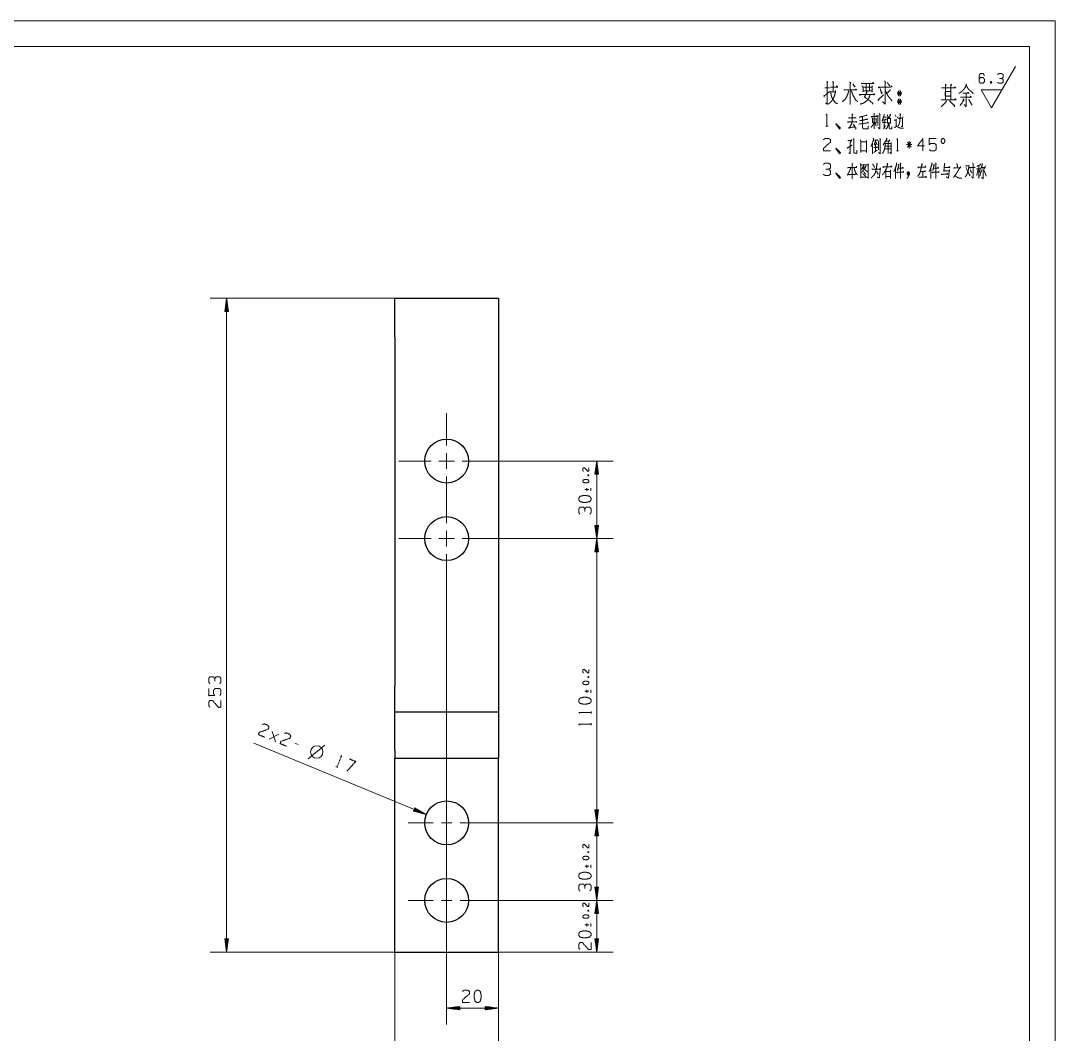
# Model space of a CAD drawing. Header units: millimetres. Extents: x 0 to 420, y 0 to 297.
# Drawn here: x 219.8 to 420, y 100.9 to 297 of the extents above; entities that cross this region are included whole.
import ezdxf

# ---------------------------------------------------------------- set-up
doc = ezdxf.new("R2010")
doc.units = ezdxf.units.MM
doc.layers.add('101', color=7, linetype='Continuous', true_color=0xffffff)

msp = doc.modelspace()

# ---------------------------------------------------------------- linework, layer by layer
at = {"layer": '101', "color": 133, "linetype": 'Continuous', "lineweight": 18}
for p, q in [((420, 297), (0, 297)), ((420, 0), (420, 297)), ((415, 292), (25, 292)), ((415, 5), (415, 292))]:
    msp.add_line(p, q, dxfattribs=at)
at = {"layer": '101', "color": 43, "linetype": 'Continuous', "lineweight": 18}
for p, q in [((407.68, 280.15), (412.29, 288.15)), ((407.5, 285.24), (407.62, 284.91)), ((407.68, 280.15), (405.66, 283.65)), ((405.66, 283.65), (409.7, 283.65))]:
    msp.add_line(p, q, dxfattribs=at)
at = {"layer": '101', "color": 72, "linetype": 'Continuous', "lineweight": 18}
for p, q in [((375.38, 284.02), (376.28, 284.02)), ((376.28, 283.23), (377.42, 283.23)), ((385.62, 278.68), (385.76, 278.53)), ((385.67, 278.58), (385.67, 276.7)), ((385.95, 279.03), (386.1, 278.88)), ((388.99, 278.8), (389.2, 278.4)), ((375.59, 276.58), (376.02, 276.58)), ((384.66, 277.98), (385.33, 278)), ((385.02, 277.35), (385.33, 276.58)), ((388.85, 277.73), (389.16, 277.73)), ((384.66, 273.42), (384.66, 271.24)), ((385.23, 273.04), (385.23, 271.77)), ((385.35, 273.47), (385.53, 272.97)), ((385.99, 274.14), (386.24, 274.07)), ((387.1, 272.74), (388.19, 272.74)), ((387.2, 273.72), (387.89, 273.72)), ((387.98, 273.92), (387.65, 273.44)), ((392.24, 273.02), (391.23, 273.02)), ((391.4, 273.49), (392.08, 272.54)), ((392.06, 273.49), (391.4, 272.54)), ((391.72, 272.29), (391.72, 273.72)), ((384.86, 271.52), (385.51, 271.94)), ((387.06, 272.19), (388.18, 272.19)), ((389.25, 271.82), (389.68, 271.82)), ((380.62, 269.4), (380.8, 269.25)), ((380.71, 269.3), (380.71, 266.43)), ((389.09, 268.45), (389.09, 266.48)), ((395.92, 268.45), (395.92, 266.48)), ((402.63, 268.9), (403.3, 268.9)), ((404.75, 268.33), (405.51, 268.33)), ((405.08, 268.28), (404.82, 267.05)), ((405.22, 269), (405.22, 266.48)), ((405.65, 268.6), (406.42, 268.6)), ((406.49, 268.9), (406.32, 268.28)), ((405.26, 268.1), (405.47, 267.63)), ((405.73, 268.05), (405.42, 266.93)), ((405.66, 268.1), (405.81, 267.88)), ((406.25, 268), (406.65, 266.9)), ((329.54, 209.01), (329.75, 209.09)), ((328.96, 206.3), (329.76, 206.3)), ((329.36, 206.58), (329.36, 206.02)), ((330.15, 206.02), (330.15, 206.58)), ((329.54, 169.97), (329.75, 170.05)), ((328.96, 167.26), (329.76, 167.26)), ((329.36, 167.55), (329.36, 166.98)), ((330.15, 166.98), (330.15, 167.55)), ((330.17, 162.95), (330.17, 163.37)), ((330.17, 160.67), (330.17, 161.1)), ((267.9, 158), (269.73, 158.95)), ((268.5, 159.46), (269.13, 157.49)), ((273.5, 156.99), (272.88, 157.25)), ((275.43, 154.21), (278.67, 156.82)), ((280.81, 152.68), (281.2, 152.52)), ((329.54, 136.1), (329.75, 136.18)), ((328.96, 133.39), (329.76, 133.39)), ((329.36, 133.67), (329.36, 133.11)), ((330.15, 133.11), (330.15, 133.67)), ((329.54, 124.76), (329.75, 124.84)), ((329.36, 122.34), (329.36, 121.77)), ((330.15, 121.77), (330.15, 122.34)), ((328.96, 122.06), (329.76, 122.06))]:
    msp.add_line(p, q, dxfattribs=at)
at = {"layer": '101', "color": 22, "linetype": 'Continuous', "lineweight": 18}
for p, q in [((292.23, 243.3), (256.48, 243.3)), ((259.65, 243.3), (259.32, 240.76)), ((259.53, 240.76), (259.53, 242.34)), ((259.58, 240.76), (259.58, 242.73)), ((259.63, 240.76), (259.63, 243.11)), ((259.99, 240.76), (259.65, 243.3)), ((259.65, 243.3), (259.65, 116.8)), ((259.68, 240.76), (259.68, 243.11)), ((259.73, 240.76), (259.73, 242.73)), ((259.78, 240.76), (259.78, 242.34)), ((259.32, 240.76), (259.32, 240.8)), ((259.32, 240.76), (259.32, 240.8)), ((259.32, 240.76), (259.99, 240.76)), ((259.37, 240.76), (259.37, 241.18)), ((259.43, 240.76), (259.43, 241.57)), ((259.48, 240.76), (259.48, 241.95)), ((259.83, 240.76), (259.83, 241.95)), ((259.88, 240.76), (259.88, 241.57)), ((259.93, 240.76), (259.93, 241.18)), ((259.98, 240.76), (259.98, 240.8)), ((259.98, 240.76), (259.98, 240.8)), ((311.48, 211.8), (334.44, 211.8)), ((331.26, 211.8), (330.93, 209.26)), ((331.08, 209.26), (331.08, 210.45)), ((331.13, 209.26), (331.13, 210.84)), ((331.18, 209.26), (331.18, 211.23)), ((331.23, 209.26), (331.23, 211.61)), ((331.26, 211.8), (331.26, 196.8)), ((331.59, 209.26), (331.26, 211.8)), ((331.29, 209.26), (331.29, 211.61)), ((331.34, 209.26), (331.34, 211.23)), ((331.39, 209.26), (331.39, 210.84)), ((331.44, 209.26), (331.44, 210.45)), ((330.93, 209.26), (330.93, 209.3)), ((330.93, 209.26), (330.93, 209.3)), ((330.93, 209.26), (331.59, 209.26)), ((330.98, 209.26), (330.98, 209.68)), ((331.03, 209.26), (331.03, 210.07)), ((331.49, 209.26), (331.49, 210.07)), ((331.54, 209.26), (331.54, 209.68)), ((331.59, 209.26), (331.59, 209.3)), ((331.59, 209.26), (331.59, 209.3)), ((331.59, 199.34), (330.93, 199.34)), ((330.93, 199.34), (331.26, 196.8)), ((330.93, 199.34), (330.93, 199.31)), ((330.93, 199.34), (330.93, 199.31)), ((330.98, 199.34), (330.98, 198.93)), ((331.03, 199.34), (331.03, 198.54)), ((331.08, 199.34), (331.08, 198.15)), ((331.13, 199.34), (331.13, 197.77)), ((331.18, 199.34), (331.18, 197.38)), ((331.23, 199.34), (331.23, 197)), ((331.26, 196.8), (331.59, 199.34)), ((331.29, 199.34), (331.29, 197)), ((331.34, 199.34), (331.34, 197.38)), ((331.39, 199.34), (331.39, 197.77)), ((331.44, 199.34), (331.44, 198.15)), ((331.49, 199.34), (331.49, 198.54)), ((331.54, 199.34), (331.54, 198.93)), ((331.59, 199.34), (331.59, 199.31)), ((331.59, 199.34), (331.59, 199.31)), ((311.48, 196.8), (334.44, 196.8)), ((311.48, 196.8), (334.44, 196.8)), ((331.26, 196.8), (330.93, 194.26)), ((331.18, 194.26), (331.18, 196.23)), ((331.23, 194.26), (331.23, 196.61)), ((331.26, 141.8), (331.26, 196.8)), ((331.59, 194.26), (331.26, 196.8)), ((331.29, 194.26), (331.29, 196.61)), ((331.34, 194.26), (331.34, 196.23)), ((330.93, 194.26), (330.93, 194.3)), ((330.93, 194.26), (330.93, 194.3)), ((330.93, 194.26), (331.59, 194.26)), ((330.98, 194.26), (330.98, 194.68)), ((331.03, 194.26), (331.03, 195.07)), ((331.08, 194.26), (331.08, 195.45)), ((331.13, 194.26), (331.13, 195.84)), ((331.39, 194.26), (331.39, 195.84)), ((331.44, 194.26), (331.44, 195.45)), ((331.49, 194.26), (331.49, 195.07)), ((331.54, 194.26), (331.54, 194.68)), ((331.59, 194.26), (331.59, 194.3)), ((331.59, 194.26), (331.59, 194.3)), ((302.23, 187.55), (302.23, 102.78)), ((298.3, 143.42), (264.92, 157.19)), ((296.08, 144.7), (295.82, 144.08)), ((295.86, 144.18), (296.61, 143.88)), ((295.88, 144.23), (296.98, 143.78)), ((295.9, 144.28), (297.36, 143.68)), ((295.92, 144.32), (297.73, 143.57)), ((295.94, 144.37), (298.11, 143.47)), ((295.96, 144.42), (298.13, 143.52)), ((295.98, 144.46), (297.79, 143.72)), ((296, 144.51), (297.45, 143.91)), ((296.02, 144.56), (297.12, 144.1)), ((296.04, 144.6), (296.78, 144.3)), ((296.06, 144.65), (296.44, 144.49)), ((298.3, 143.42), (296.08, 144.7)), ((296.08, 144.7), (296.11, 144.69)), ((296.08, 144.7), (296.11, 144.69)), ((331.59, 144.34), (330.93, 144.34)), ((330.93, 144.34), (331.26, 141.8)), ((330.93, 144.34), (330.93, 144.31)), ((330.93, 144.34), (330.93, 144.31)), ((330.98, 144.34), (330.98, 143.93)), ((331.03, 144.34), (331.03, 143.54)), ((331.08, 144.34), (331.08, 143.15)), ((331.13, 144.34), (331.13, 142.77)), ((331.18, 144.34), (331.18, 142.38)), ((331.23, 144.34), (331.23, 142)), ((331.26, 141.8), (331.59, 144.34)), ((331.29, 144.34), (331.29, 142)), ((331.34, 144.34), (331.34, 142.38)), ((331.39, 144.34), (331.39, 142.77)), ((331.44, 144.34), (331.44, 143.15)), ((331.49, 144.34), (331.49, 143.54)), ((331.54, 144.34), (331.54, 143.93)), ((331.59, 144.34), (331.59, 144.31)), ((331.59, 144.34), (331.59, 144.31)), ((295.82, 144.09), (295.85, 144.08)), ((295.82, 144.09), (295.85, 144.08)), ((295.82, 144.08), (298.3, 143.42)), ((295.84, 144.13), (296.23, 143.98)), ((309.65, 141.8), (334.44, 141.8)), ((309.65, 141.8), (334.44, 141.8)), ((331.26, 141.8), (330.93, 139.26)), ((331.08, 139.26), (331.08, 140.45)), ((331.13, 139.26), (331.13, 140.84)), ((331.18, 139.26), (331.18, 141.23)), ((331.23, 139.26), (331.23, 141.61)), ((331.26, 141.8), (331.26, 126.8)), ((331.59, 139.26), (331.26, 141.8)), ((331.29, 139.26), (331.29, 141.61)), ((331.34, 139.26), (331.34, 141.23)), ((331.39, 139.26), (331.39, 140.84)), ((331.44, 139.26), (331.44, 140.45)), ((330.93, 139.26), (330.93, 139.3)), ((330.93, 139.26), (330.93, 139.3)), ((330.93, 139.26), (331.59, 139.26)), ((330.98, 139.26), (330.98, 139.68)), ((331.03, 139.26), (331.03, 140.07)), ((331.49, 139.26), (331.49, 140.07)), ((331.54, 139.26), (331.54, 139.68)), ((331.59, 139.26), (331.59, 139.3)), ((331.59, 139.26), (331.59, 139.3)), ((331.59, 129.34), (330.93, 129.34)), ((330.93, 129.34), (331.26, 126.8)), ((330.93, 129.34), (330.93, 129.31)), ((330.93, 129.34), (330.93, 129.31)), ((330.98, 129.34), (330.98, 128.93)), ((331.03, 129.34), (331.03, 128.54)), ((331.08, 129.34), (331.08, 128.15)), ((331.13, 129.34), (331.13, 127.77)), ((331.18, 129.34), (331.18, 127.38)), ((331.23, 129.34), (331.23, 127)), ((331.26, 126.8), (331.59, 129.34)), ((331.29, 129.34), (331.29, 127)), ((331.34, 129.34), (331.34, 127.38)), ((331.39, 129.34), (331.39, 127.77)), ((331.44, 129.34), (331.44, 128.15)), ((331.49, 129.34), (331.49, 128.54)), ((331.54, 129.34), (331.54, 128.93)), ((331.59, 129.34), (331.59, 129.31)), ((331.59, 129.34), (331.59, 129.31)), ((309.65, 126.8), (334.44, 126.8)), ((309.65, 126.8), (334.44, 126.8)), ((331.26, 126.8), (330.93, 124.26)), ((331.18, 124.26), (331.18, 126.23)), ((331.23, 124.26), (331.23, 126.61)), ((331.26, 126.8), (331.26, 116.8)), ((331.59, 124.26), (331.26, 126.8)), ((331.29, 124.26), (331.29, 126.61)), ((331.34, 124.26), (331.34, 126.23)), ((330.93, 124.26), (330.93, 124.3)), ((330.93, 124.26), (330.93, 124.3)), ((330.93, 124.26), (331.59, 124.26)), ((330.98, 124.26), (330.98, 124.68)), ((331.03, 124.26), (331.03, 125.07)), ((331.08, 124.26), (331.08, 125.45)), ((331.13, 124.26), (331.13, 125.84)), ((331.39, 124.26), (331.39, 125.84)), ((331.44, 124.26), (331.44, 125.45)), ((331.49, 124.26), (331.49, 125.07)), ((331.54, 124.26), (331.54, 124.68)), ((331.59, 124.26), (331.59, 124.3)), ((331.59, 124.26), (331.59, 124.3)), ((259.32, 119.34), (259.32, 119.31)), ((259.99, 119.34), (259.32, 119.34)), ((259.32, 119.34), (259.32, 119.31)), ((259.32, 119.34), (259.65, 116.8)), ((259.37, 119.34), (259.37, 118.93)), ((259.43, 119.34), (259.43, 118.54)), ((259.48, 119.34), (259.48, 118.15)), ((259.53, 119.34), (259.53, 117.77)), ((259.58, 119.34), (259.58, 117.38)), ((259.63, 119.34), (259.63, 117)), ((259.65, 116.8), (259.99, 119.34)), ((259.68, 119.34), (259.68, 117)), ((259.73, 119.34), (259.73, 117.38)), ((259.78, 119.34), (259.78, 117.77)), ((259.83, 119.34), (259.83, 118.15)), ((259.88, 119.34), (259.88, 118.54)), ((259.93, 119.34), (259.93, 118.93)), ((259.98, 119.34), (259.98, 119.31)), ((259.98, 119.34), (259.98, 119.31)), ((331.59, 119.34), (330.93, 119.34)), ((330.93, 119.34), (331.26, 116.8)), ((330.93, 119.34), (330.93, 119.31)), ((330.93, 119.34), (330.93, 119.31)), ((330.98, 119.34), (330.98, 118.93)), ((331.03, 119.34), (331.03, 118.54)), ((331.08, 119.34), (331.08, 118.15)), ((331.13, 119.34), (331.13, 117.77)), ((331.18, 119.34), (331.18, 117.38)), ((331.23, 119.34), (331.23, 117)), ((331.26, 116.8), (331.59, 119.34)), ((331.29, 119.34), (331.29, 117)), ((331.34, 119.34), (331.34, 117.38)), ((331.39, 119.34), (331.39, 117.77)), ((331.44, 119.34), (331.44, 118.15)), ((331.49, 119.34), (331.49, 118.54)), ((331.54, 119.34), (331.54, 118.93)), ((331.59, 119.34), (331.59, 119.31)), ((331.59, 119.34), (331.59, 119.31)), ((292.23, 116.8), (256.48, 116.8)), ((292.23, 116.8), (292.23, 87.86)), ((312.23, 116.8), (334.44, 116.8)), ((312.23, 116.8), (312.23, 87.86)), ((312.23, 116.8), (312.23, 102.78)), ((304.77, 106.29), (302.23, 105.95)), ((304.77, 106.13), (303.58, 106.13)), ((304.77, 106.18), (303.96, 106.18)), ((304.77, 106.23), (304.35, 106.23)), ((304.77, 106.28), (304.74, 106.28)), ((304.77, 106.28), (304.74, 106.28)), ((304.77, 105.62), (304.77, 106.29)), ((312.23, 105.95), (309.69, 106.29)), ((309.69, 106.29), (309.69, 105.62)), ((309.69, 106.28), (309.72, 106.28)), ((309.69, 106.28), (309.72, 106.28)), ((309.69, 106.23), (310.1, 106.23)), ((309.69, 106.18), (310.49, 106.18)), ((309.69, 106.13), (310.88, 106.13)), ((302.23, 105.95), (304.77, 105.62)), ((302.23, 105.95), (312.23, 105.95)), ((304.77, 105.98), (302.42, 105.98)), ((304.77, 105.93), (302.42, 105.93)), ((304.77, 106.03), (302.81, 106.03)), ((304.77, 105.88), (302.81, 105.88)), ((304.77, 106.08), (303.19, 106.08)), ((304.77, 105.83), (303.19, 105.83)), ((304.77, 105.78), (303.58, 105.78)), ((304.77, 105.73), (303.96, 105.73)), ((304.77, 105.68), (304.35, 105.68)), ((304.77, 105.62), (304.74, 105.62)), ((304.77, 105.62), (304.74, 105.62)), ((309.69, 106.08), (311.26, 106.08)), ((309.69, 106.03), (311.65, 106.03)), ((309.69, 105.98), (312.03, 105.98)), ((309.69, 105.62), (312.23, 105.95)), ((309.69, 105.93), (312.03, 105.93)), ((309.69, 105.88), (311.65, 105.88)), ((309.69, 105.83), (311.26, 105.83)), ((309.69, 105.78), (310.88, 105.78)), ((309.69, 105.73), (310.49, 105.73)), ((309.69, 105.68), (310.1, 105.68)), ((309.69, 105.62), (309.72, 105.62)), ((309.69, 105.62), (309.72, 105.62))]:
    msp.add_line(p, q, dxfattribs=at)
at = {"layer": '101', "color": 30, "linetype": 'Continuous', "lineweight": 25}
for p, q in [((292.23, 243.3), (312.23, 243.3)), ((292.23, 235.8), (292.23, 168.3)), ((312.23, 235.8), (312.23, 168.3)), ((292.23, 163.3), (312.23, 163.3)), ((292.23, 155.8), (292.23, 154.3)), ((292.23, 154.3), (312.23, 154.3)), ((292.23, 116.8), (292.23, 154.3)), ((312.23, 155.8), (312.23, 154.3)), ((312.23, 116.8), (312.23, 154.3)), ((292.23, 116.8), (312.23, 116.8))]:
    msp.add_line(p, q, dxfattribs=at)
at = {"layer": '101', "color": 151, "linetype": 'Continuous', "lineweight": 18}
for p, q in [((302.23, 214.8), (302.23, 221.05)), ((302.23, 210.3), (302.23, 213.3)), ((299.23, 211.8), (292.98, 211.8)), ((300.73, 211.8), (303.73, 211.8)), ((305.23, 211.8), (311.48, 211.8)), ((302.23, 208.8), (302.23, 202.55)), ((302.23, 199.8), (302.23, 206.05)), ((302.23, 195.3), (302.23, 198.3)), ((299.23, 196.8), (292.98, 196.8)), ((300.73, 196.8), (303.73, 196.8)), ((305.23, 196.8), (311.48, 196.8)), ((302.23, 193.8), (302.23, 187.55)), ((302.23, 144.4), (302.23, 149.23)), ((302.23, 140.8), (302.23, 142.81)), ((299.64, 141.8), (294.8, 141.8)), ((301.22, 141.8), (303.23, 141.8)), ((304.82, 141.8), (309.65, 141.8)), ((302.23, 139.21), (302.23, 134.38)), ((302.23, 129.4), (302.23, 134.23)), ((299.64, 126.8), (294.8, 126.8)), ((301.22, 126.8), (303.23, 126.8)), ((302.23, 125.8), (302.23, 127.81)), ((304.82, 126.8), (309.65, 126.8)), ((302.23, 124.21), (302.23, 119.38))]:
    msp.add_line(p, q, dxfattribs=at)
at = {"layer": '101', "color": 30, "linetype": 'Continuous', "lineweight": 25}
for centre in [(302.23, 211.8), (302.23, 196.8), (302.23, 141.8), (302.23, 126.8)]:
    msp.add_circle(centre, 4.25, dxfattribs=at)
at = {"layer": '101', "color": 72, "linetype": 'Continuous', "lineweight": 18}
msp.add_circle((277.09, 155.51), 1.2, dxfattribs=at)
at = {"layer": '101', "color": 43, "linetype": 'Continuous', "lineweight": 18}
for points, knots in [([(405.24, 285.64), (405.5, 286.01), (406.04, 286.01), (406.3, 285.64), (406.3, 285.26), (406.04, 284.89), (405.5, 284.89), (405.24, 285.26), (405.24, 286.38), (405.5, 286.76), (406.04, 286.76), (406.3, 286.38)], [0, 0, 0.076967, 0.169763, 0.248077, 0.312021, 0.390332, 0.483128, 0.560092, 0.751929, 0.828893, 0.921689, 1, 1]), ([(409.62, 285.83), (409.89, 286.01), (409.89, 286.58), (409.62, 286.76), (409.08, 286.76), (408.82, 286.58)], [0, 0, 0.153885, 0.429856, 0.583741, 0.846131, 1, 1]), ([(407.5, 284.91), (407.62, 284.91), (407.69, 285.08), (407.62, 285.24), (407.5, 285.24), (407.43, 285.08), (407.5, 284.91), (407.62, 285.24)], [0, 0, 0.093983, 0.236778, 0.365957, 0.45994, 0.58912, 0.731914, 1, 1]), ([(408.83, 285.06), (409.08, 284.89), (409.62, 284.89), (409.89, 285.06), (409.89, 285.64), (409.62, 285.83), (409.22, 285.83)], [0, 0, 0.124113, 0.343678, 0.472447, 0.703375, 0.836744, 1, 1])]:
    msp.add_open_spline(points, degree=1, knots=knots, dxfattribs=at)
at = {"layer": '101', "color": 72, "linetype": 'Continuous', "lineweight": 18}
for points, knots in [([(375.78, 285.25), (375.99, 285.03), (375.88, 285.18), (375.88, 280.83), (375.51, 281.13)], [0, 0, 0.058123, 0.092652, 0.910291, 1, 1]), ([(376.49, 284.13), (377.9, 284.13), (377.77, 284.39), (377.63, 284.17)], [0, 0, 0.716779, 0.866782, 1, 1]), ([(376.89, 285.25), (377.13, 285.03), (377, 285.1), (377, 283.27)], [0, 0, 0.141504, 0.207208, 1, 1]), ([(380.2, 285.1), (380.44, 284.99), (380.33, 285.03), (380.33, 280.79), (380.33, 283.6), (379.06, 283.6), (381.55, 283.6), (381.42, 283.79), (381.37, 283.6)], [0, 0, 0.022708, 0.032391, 0.397206, 0.63934, 0.748901, 0.963456, 0.983224, 1, 1]), ([(380.81, 284.8), (381.18, 284.17), (381.26, 284.32), (381.08, 284.39)], [0, 0, 0.665998, 0.819289, 1, 1]), ([(382.45, 284.88), (384.86, 284.88), (384.73, 285.07), (384.57, 284.88)], [0, 0, 0.835353, 0.914863, 1, 1]), ([(382.58, 284.39), (382.79, 284.2), (382.79, 283.23), (382.79, 283.42), (384.57, 283.42), (384.57, 283.15), (384.57, 284.47), (384.57, 284.17), (382.71, 284.17), (383.38, 284.17), (383.38, 284.84), (383.38, 283.42), (384.04, 283.42), (384.04, 284.8)], [0, 0, 0.024059, 0.106925, 0.122859, 0.273833, 0.296143, 0.407693, 0.43319, 0.590924, 0.647258, 0.704627, 0.82574, 0.882074, 1, 1]), ([(385.97, 284.13), (385.84, 283.98), (385.76, 284.17), (388.41, 284.17), (388.33, 284.35), (388.22, 284.17)], [0, 0, 0.057624, 0.116245, 0.879366, 0.937991, 1, 1]), ([(386.95, 285.33), (387.16, 285.07), (387.08, 285.22), (387.08, 280.87), (386.58, 281.32)], [0, 0, 0.060994, 0.091683, 0.877914, 1, 1]), ([(387.48, 285.03), (387.96, 284.39), (387.98, 284.5), (387.77, 284.54)], [0, 0, 0.706379, 0.80892, 1, 1]), ([(398.72, 284.71), (398.9, 284.56), (398.74, 284.41), (398.74, 284.71), (398.74, 281.71), (398.74, 284), (397.97, 284), (400.71, 284), (399.78, 284), (399.78, 284.68), (399.78, 281.71), (399.78, 283.29), (398.72, 283.29), (398.72, 282.43), (399.78, 282.43), (399.78, 281.71), (397.92, 281.71), (400.78, 281.71), (400.65, 281.9), (400.52, 281.71)], [0, 0, 0.009717, 0.01862, 0.030835, 0.152987, 0.246129, 0.277435, 0.388626, 0.426409, 0.453893, 0.574519, 0.63865, 0.681832, 0.71695, 0.760132, 0.789144, 0.864711, 0.9813, 0.990651, 1, 1]), ([(399.8, 284.49), (399.94, 284.6), (399.78, 284.71)], [0, 0, 0.471592, 1, 1]), ([(402.69, 284.71), (402.85, 284.56), (402.77, 284.6), (402.61, 284.15), (402.34, 283.78), (402.03, 283.44), (401.73, 283.18), (401.36, 282.95)], [0, 0, 0.086304, 0.121015, 0.309418, 0.490703, 0.673782, 0.828672, 1, 1]), ([(402.74, 284.49), (402.95, 284.19), (403.14, 283.81), (403.51, 283.48), (403.96, 283.1), (404.09, 282.99), (404.12, 282.99), (404.01, 282.84)], [0, 0, 0.162715, 0.348037, 0.57022, 0.829896, 0.90691, 0.918646, 1, 1]), ([(375.22, 282.55), (375.3, 282.22), (375.25, 282.4), (376.28, 283.3)], [0, 0, 0.181308, 0.283201, 1, 1]), ([(377.5, 283.49), (377.4, 282.97), (377.29, 282.55), (377.16, 282.22), (377, 281.84), (376.73, 281.47), (376.47, 281.17), (376.04, 280.87)], [0, 0, 0.17219, 0.309112, 0.425673, 0.556628, 0.704269, 0.832974, 1, 1]), ([(376.55, 283.08), (376.6, 282.82), (376.65, 282.52), (376.76, 282.18), (376.92, 281.84), (377.42, 281.13), (377.85, 280.94)], [0, 0, 0.101604, 0.217195, 0.351411, 0.492974, 0.824035, 1, 1]), ([(380.01, 283.42), (379.88, 282.89), (379.64, 282.29), (379.38, 281.84), (378.8, 281.28)], [0, 0, 0.214885, 0.471143, 0.678419, 1, 1]), ([(380.57, 283.45), (380.68, 283.04), (380.89, 282.52), (381.16, 282.03), (381.45, 281.58), (381.76, 281.35)], [0, 0, 0.172226, 0.401198, 0.625591, 0.842425, 1, 1]), ([(382.37, 282.7), (382.24, 282.55), (382.1, 282.7), (385.07, 282.7), (384.91, 282.89), (384.78, 282.63)], [0, 0, 0.051198, 0.102404, 0.861895, 0.924788, 1, 1]), ([(384.12, 282.59), (384.04, 282.29), (383.8, 281.8), (383.3, 281.32), (382.82, 281.02), (382.24, 280.87)], [0, 0, 0.114106, 0.313646, 0.571361, 0.778588, 1, 1]), ([(383.43, 283.3), (383.62, 283.15), (383.54, 283.23), (383.09, 282.25), (384.68, 281.02), (384.73, 281.13), (384.62, 280.83)], [0, 0, 0.0615, 0.089678, 0.366514, 0.885938, 0.917996, 1, 1]), ([(385.92, 281.88), (385.78, 281.54), (385.65, 281.65), (386.79, 282.63)], [0, 0, 0.178034, 0.263408, 1, 1]), ([(386.13, 283.79), (386.39, 282.93), (386.53, 283.04), (386.34, 283.23)], [0, 0, 0.673351, 0.803111, 1, 1]), ([(388.12, 283.64), (387.4, 282.89), (387.14, 283.45), (387.4, 282.82), (387.64, 282.44), (387.9, 282.1), (388.36, 281.58), (388.41, 281.58), (388.22, 281.5)], [0, 0, 0.248754, 0.397955, 0.56361, 0.670256, 0.77323, 0.939241, 0.951967, 1, 1]), ([(389.97, 283.42), (389.73, 283.42), (389.52, 283.12), (389.52, 282.78), (389.73, 282.48), (389.97, 282.48), (390.18, 282.78), (390.18, 283.12), (389.97, 283.42)], [0, 0, 0.091013, 0.231138, 0.359859, 0.499991, 0.591003, 0.731144, 0.859866, 1, 1]), ([(389.73, 282.78), (389.97, 282.78), (389.73, 283.12), (389.73, 282.78)], [0, 0, 0.241169, 0.658908, 1, 1]), ([(389.97, 282.78), (389.97, 283.12), (389.73, 283.12)], [0, 0, 0.585806, 1, 1]), ([(400.47, 284), (400.6, 284.19), (400.68, 284)], [0, 0, 0.529935, 1, 1]), ([(401.65, 282.2), (403.75, 282.2), (403.62, 282.43), (403.48, 282.13)], [0, 0, 0.78047, 0.877784, 1, 1]), ([(402.13, 282.95), (403.32, 282.95), (403.14, 283.14), (403.01, 282.95)], [0, 0, 0.707412, 0.863837, 1, 1]), ([(402.74, 282.95), (402.74, 280.36), (402.37, 280.78)], [0, 0, 0.823414, 1, 1]), ([(390.18, 281.5), (389.97, 281.84), (389.73, 281.84), (389.52, 281.5), (389.52, 281.2), (389.73, 280.87), (389.97, 280.87), (390.18, 281.2), (390.18, 281.5)], [0, 0, 0.1492, 0.238515, 0.387707, 0.5, 0.649192, 0.738507, 0.887707, 1, 1]), ([(389.73, 281.5), (389.73, 281.2), (389.97, 281.2)], [0, 0, 0.556988, 1, 1]), ([(389.97, 281.5), (389.73, 281.5), (389.97, 281.2), (389.97, 281.5)], [0, 0, 0.258816, 0.674596, 1, 1]), ([(398.85, 281.49), (398.96, 281.3), (398.93, 281.38), (397.92, 280.36)], [0, 0, 0.124997, 0.171162, 1, 1]), ([(399.54, 281.49), (400.52, 280.51), (400.52, 280.7), (400.47, 280.36)], [0, 0, 0.723281, 0.821335, 1, 1]), ([(402.13, 281.86), (402.37, 281.6), (402.32, 281.71), (401.57, 280.55)], [0, 0, 0.190885, 0.257806, 1, 1]), ([(403.25, 281.79), (403.85, 280.7), (403.88, 280.85), (403.83, 280.63)], [0, 0, 0.764782, 0.858208, 1, 1]), ([(375.66, 278.75), (375.8, 278.95), (375.8, 276.58)], [0, 0, 0.093497, 1, 1]), ([(380.68, 278.98), (380.8, 278.8), (380.71, 278.88), (380.71, 277.4), (379.85, 277.4), (381.6, 277.4), (381.51, 277.5), (381.4, 277.38)], [0, 0, 0.045416, 0.069978, 0.382578, 0.56613, 0.936976, 0.965261, 1, 1]), ([(380.2, 278.18), (380.11, 278.08), (380.06, 278.18), (381.44, 278.18), (381.35, 278.3), (381.28, 278.18)], [0, 0, 0.069442, 0.128329, 0.845633, 0.925285, 1, 1]), ([(383.47, 278.8), (383.55, 278.63), (383.5, 278.68), (382.07, 278.33), (382.72, 278.48), (382.72, 276.28), (382.76, 276.13), (382.85, 276.1), (383.8, 276.1), (383.8, 276.68)], [0, 0, 0.030685, 0.042094, 0.272774, 0.377789, 0.722122, 0.746243, 0.760619, 0.910005, 1, 1]), ([(384.54, 278.45), (384.49, 278.33), (384.4, 278.48), (385.48, 278.48), (385.41, 278.63), (385.35, 278.48)], [0, 0, 0.079267, 0.180899, 0.810316, 0.907124, 1, 1]), ([(384.91, 279.05), (384.98, 278.93), (384.98, 276.08)], [0, 0, 0.047975, 1, 1]), ([(386.02, 278.93), (386.02, 276.08), (385.71, 276.33)], [0, 0, 0.875673, 1, 1]), ([(386.82, 278.88), (386.96, 278.7), (386.89, 278.78), (386.52, 277.58), (386.76, 278.33), (387.29, 278.33)], [0, 0, 0.077479, 0.112971, 0.545482, 0.817424, 1, 1]), ([(387.47, 278.8), (387.7, 278.23), (387.75, 278.3), (387.61, 278.48)], [0, 0, 0.661518, 0.75965, 1, 1]), ([(388.05, 278.9), (388.14, 278.75), (388.11, 278.83), (387.89, 278.3)], [0, 0, 0.211483, 0.312208, 1, 1]), ([(389.43, 278.3), (389.53, 278.13), (390.45, 278.13)], [0, 0, 0.182106, 1, 1]), ([(389.89, 279.05), (390.03, 278.9), (389.99, 278.55), (389.96, 278.08), (389.89, 277.4), (389.75, 276.9), (389.59, 276.63)], [0, 0, 0.080841, 0.218777, 0.405553, 0.671679, 0.875425, 1, 1]), ([(390.47, 278.4), (390.42, 276.53), (390.15, 276.58)], [0, 0, 0.874237, 1, 1]), ([(377.67, 276.85), (378.28, 276.23), (378.13, 276.23), (377.53, 277.08), (378.28, 276), (378.43, 276.23), (377.53, 277.08)], [0, 0, 0.178024, 0.207055, 0.420793, 0.68903, 0.745609, 1, 1]), ([(379.97, 277.38), (379.9, 277.3), (379.85, 277.4)], [0, 0, 0.476595, 1, 1]), ([(380.68, 277.25), (380.13, 276.23), (379.97, 276.23), (381.22, 276.48), (380.94, 277), (381.38, 276.18), (381.4, 276.33), (381.37, 276)], [0, 0, 0.252058, 0.286558, 0.564057, 0.693381, 0.896344, 0.929101, 1, 1]), ([(381.98, 277), (383.82, 277.25), (383.75, 277.38), (383.64, 277.25)], [0, 0, 0.85778, 0.924188, 1, 1]), ([(382.09, 277.63), (383.66, 277.93), (383.55, 278), (383.43, 277.88)], [0, 0, 0.839675, 0.907781, 1, 1]), ([(384.95, 277.75), (384.88, 277.38), (384.84, 277.15), (384.77, 276.95), (384.59, 276.65), (384.5, 276.53), (384.36, 276.35)], [0, 0, 0.246542, 0.393695, 0.530753, 0.755724, 0.854628, 1, 1]), ([(384.54, 278.2), (384.65, 278.05), (384.65, 277.23)], [0, 0, 0.182103, 1, 1]), ([(385.33, 278.13), (385.33, 277.15), (385.18, 277.3)], [0, 0, 0.816829, 1, 1]), ([(386.55, 277.3), (387.29, 277.3), (387.19, 277.4), (387.1, 277.28)], [0, 0, 0.712982, 0.852971, 1, 1]), ([(386.64, 277.83), (387.28, 277.83), (387.19, 277.95), (387.12, 277.83)], [0, 0, 0.682012, 0.846078, 1, 1]), ([(386.87, 277.8), (386.87, 276.28), (386.78, 276.05), (387.13, 276.68)], [0, 0, 0.613735, 0.711022, 1, 1]), ([(387.68, 277.18), (387.68, 276.9), (387.61, 276.63), (387.51, 276.35), (387.38, 276.18), (387.15, 276.05)], [0, 0, 0.206835, 0.420395, 0.642086, 0.803265, 1, 1]), ([(387.43, 278.23), (387.52, 278.08), (387.52, 277.13), (387.52, 277.25), (388.11, 277.25), (388.11, 277.13), (388.11, 278.18), (388.11, 278.05), (387.51, 278.05)], [0, 0, 0.046636, 0.301099, 0.334579, 0.490815, 0.524295, 0.805545, 0.839025, 1, 1]), ([(387.88, 277.18), (387.88, 276.23), (387.95, 276.13), (388.09, 276.08), (388.35, 276.08), (388.35, 276.55)], [0, 0, 0.48406, 0.546462, 0.622876, 0.757965, 1, 1]), ([(389.23, 277.95), (389.23, 276.7), (389.22, 276.55), (389.07, 276.43), (388.88, 276.28)], [0, 0, 0.681088, 0.763374, 0.866216, 1, 1]), ([(389.29, 276.68), (389.41, 276.48), (389.59, 276.4), (389.78, 276.3), (389.96, 276.23), (390.15, 276.2), (390.4, 276.18), (390.65, 276.18)], [0, 0, 0.153715, 0.279195, 0.422093, 0.547573, 0.675695, 0.838259, 1, 1]), ([(387.35, 274.27), (387.4, 274.07), (386.69, 272.94)], [0, 0, 0.13473, 1, 1]), ([(375.13, 273.97), (375.45, 274.19), (376.14, 274.19), (376.48, 273.97), (376.48, 273.49), (375.12, 272.29), (375.13, 271.82), (376.48, 271.82)], [0, 0, 0.069694, 0.192979, 0.265274, 0.350229, 0.674738, 0.759752, 1, 1]), ([(377.67, 272.09), (378.28, 271.47), (378.13, 271.47), (377.53, 272.32), (378.28, 271.24), (378.43, 271.47), (377.53, 272.32)], [0, 0, 0.178024, 0.207055, 0.420793, 0.68903, 0.745609, 1, 1]), ([(379.74, 272.47), (379.88, 272.27), (379.81, 272.37), (380.68, 272.94)], [0, 0, 0.174085, 0.261127, 1, 1]), ([(379.99, 273.87), (379.95, 273.77), (379.86, 273.82), (380.61, 273.82)], [0, 0, 0.111652, 0.218549, 1, 1]), ([(380.64, 274.04), (380.3, 273.34), (380.3, 271.29), (380.06, 271.42)], [0, 0, 0.250158, 0.910682, 1, 1]), ([(380.92, 274.22), (381.1, 274.02), (381.01, 274.07), (381.01, 271.54), (381.03, 271.42), (381.19, 271.34), (381.6, 271.34), (381.6, 271.92)], [0, 0, 0.0639, 0.088211, 0.692696, 0.722917, 0.76502, 0.862347, 1, 1]), ([(382.32, 273.92), (382.39, 273.59), (382.39, 271.47), (382.39, 271.79), (383.48, 271.79), (383.48, 271.47), (383.48, 273.82), (383.48, 273.57), (382.4, 273.57)], [0, 0, 0.0422, 0.311817, 0.353052, 0.49209, 0.533326, 0.831489, 0.863208, 1, 1]), ([(384.33, 272.64), (384.88, 274.07), (384.79, 274.22), (384.77, 274.24)], [0, 0, 0.881771, 0.982319, 1, 1]), ([(384.91, 272.47), (385.58, 272.47), (385.48, 272.62), (385.41, 272.47)], [0, 0, 0.65771, 0.837617, 1, 1]), ([(385.25, 273.82), (384.98, 272.99), (385.44, 273.19)], [0, 0, 0.633567, 1, 1]), ([(385, 273.87), (385.6, 273.87), (385.53, 273.99), (385.44, 273.87)], [0, 0, 0.669472, 0.829452, 1, 1]), ([(385.67, 273.77), (385.78, 273.67), (385.78, 271.99)], [0, 0, 0.080069, 1, 1]), ([(386.11, 274.07), (386.11, 271.22), (385.78, 271.52)], [0, 0, 0.863556, 1, 1]), ([(386.92, 273.42), (387.05, 273.24), (387.05, 272.74), (387.03, 272.52), (387.01, 272.37), (386.96, 272.14), (386.89, 271.92), (386.8, 271.69), (386.71, 271.54), (386.57, 271.32)], [0, 0, 0.095685, 0.318938, 0.41971, 0.487153, 0.590365, 0.695671, 0.803607, 0.881348, 1, 1]), ([(387.06, 273.24), (388.23, 273.24), (388.23, 273.44), (388.23, 271.24), (387.95, 271.52)], [0, 0, 0.294511, 0.345, 0.900411, 1, 1]), ([(387.59, 273.22), (387.68, 273.24), (387.68, 271.32)], [0, 0, 0.045545, 1, 1]), ([(389.32, 273.99), (389.46, 274.19), (389.46, 271.82)], [0, 0, 0.093489, 1, 1]), ([(394.69, 272.77), (393.35, 272.77), (394.35, 274.19), (394.35, 271.82)], [0, 0, 0.245868, 0.565295, 1, 1]), ([(395.6, 272.04), (395.94, 271.82), (396.63, 271.82), (396.96, 272.04), (396.96, 272.99), (396.63, 273.24), (395.94, 273.24), (395.6, 273.02), (395.6, 274.19), (396.96, 274.19)], [0, 0, 0.062226, 0.168341, 0.230572, 0.376815, 0.441269, 0.547383, 0.609609, 0.790489, 1, 1]), ([(398.16, 273.24), (398.39, 273.24), (398.61, 273.57), (398.61, 273.89), (398.39, 274.22), (398.16, 274.22), (397.93, 273.89), (397.93, 273.57), (398.16, 273.24)], [0, 0, 0.08568, 0.230399, 0.351581, 0.4963, 0.58198, 0.730399, 0.851581, 1, 1]), ([(376.14, 268.25), (376.48, 268.48), (376.48, 269.2), (376.14, 269.43), (375.45, 269.43), (375.12, 269.2)], [0, 0, 0.153873, 0.429854, 0.583727, 0.846127, 1, 1]), ([(375.13, 267.28), (375.45, 267.05), (376.14, 267.05), (376.48, 267.28), (376.48, 268), (376.14, 268.25), (375.63, 268.25)], [0, 0, 0.124123, 0.343689, 0.472444, 0.703374, 0.836728, 1, 1]), ([(380.46, 268.58), (380.36, 268.35), (380.27, 268.13), (380.18, 267.93), (380.06, 267.65), (379.95, 267.48), (379.86, 267.25), (379.72, 267.1)], [0, 0, 0.149555, 0.294902, 0.426369, 0.607682, 0.730711, 0.876058, 1, 1]), ([(379.88, 268.48), (379.85, 268.6), (381.56, 268.6), (381.51, 268.78), (381.4, 268.6)], [0, 0, 0.058201, 0.82639, 0.90832, 1, 1]), ([(381.01, 268.6), (381.1, 268.4), (381.15, 268.13), (381.26, 267.88), (381.37, 267.6), (381.52, 267.38), (381.7, 267.15)], [0, 0, 0.134424, 0.306578, 0.473532, 0.65472, 0.824116, 1, 1]), ([(382.23, 269.35), (382.37, 269.23), (382.37, 266.53), (382.37, 266.7), (383.82, 266.7), (383.82, 266.45), (383.82, 269.3), (383.82, 269.13), (382.37, 269.13)], [0, 0, 0.020431, 0.312716, 0.33166, 0.488561, 0.515626, 0.824152, 0.843099, 1, 1]), ([(382.83, 268.68), (383.29, 268.68), (383.41, 268.9), (383.22, 268.53), (382.97, 268.2), (382.76, 267.93), (382.48, 267.65)], [0, 0, 0.200771, 0.312945, 0.497483, 0.675939, 0.827672, 1, 1]), ([(382.83, 269), (382.95, 268.88), (382.9, 268.93), (382.56, 268.23)], [0, 0, 0.171541, 0.242619, 1, 1]), ([(382.79, 268.55), (383.01, 268.28), (383.31, 268.05), (383.55, 267.85), (383.78, 267.75)], [0, 0, 0.268927, 0.559588, 0.805959, 1, 1]), ([(385.42, 269.35), (385.62, 269.28), (385.51, 269.3), (385.35, 268.33), (385.25, 267.85), (385.16, 267.53), (384.93, 267.13), (384.61, 266.83), (384.36, 266.55)], [0, 0, 0.061342, 0.093412, 0.384203, 0.527462, 0.626599, 0.762382, 0.891103, 1, 1]), ([(384.66, 268.33), (384.57, 268.2), (384.49, 268.3), (386.11, 268.3), (386.17, 268.53), (385.94, 266.58), (385.53, 266.75)], [0, 0, 0.033647, 0.06298, 0.420375, 0.471182, 0.902729, 1, 1]), ([(384.66, 269.25), (385.02, 268.65), (385.03, 268.75), (385, 268.58)], [0, 0, 0.713162, 0.817166, 1, 1]), ([(387.43, 269.4), (387.63, 269.3), (387.56, 269.3), (387.4, 268.58), (387.01, 267.78), (386.78, 267.43), (386.53, 267.18)], [0, 0, 0.081229, 0.107495, 0.383269, 0.713757, 0.869313, 1, 1]), ([(386.8, 268.7), (386.73, 268.58), (386.62, 268.7), (388.39, 268.7), (388.27, 268.9), (388.14, 268.7)], [0, 0, 0.056417, 0.120825, 0.815225, 0.907608, 1, 1]), ([(389.29, 269.48), (389.32, 269.3), (389.07, 268.53), (388.99, 268.23), (388.88, 268.05), (388.76, 267.83)], [0, 0, 0.10108, 0.561696, 0.738768, 0.854618, 1, 1]), ([(389.66, 269.23), (389.78, 268.95), (389.71, 269.05), (389.46, 268)], [0, 0, 0.200663, 0.282157, 1, 1]), ([(389.59, 268.48), (390.58, 268.48), (390.51, 268.65), (390.42, 268.48)], [0, 0, 0.720078, 0.857385, 1, 1]), ([(389.98, 269.48), (390.12, 269.3), (390.05, 269.38), (390.05, 266.48)], [0, 0, 0.069694, 0.101621, 1, 1]), ([(394.11, 269.3), (394.26, 269.18), (394.21, 269.28), (393.86, 267.73), (393.65, 267.23), (393.36, 266.93)], [0, 0, 0.070726, 0.11029, 0.666029, 0.85589, 1, 1]), ([(393.59, 268.68), (393.5, 268.55), (393.4, 268.68), (394.97, 268.68), (394.85, 268.83), (394.76, 268.68)], [0, 0, 0.067779, 0.140352, 0.836821, 0.922914, 1, 1]), ([(396.12, 269.48), (396.15, 269.3), (395.9, 268.53), (395.82, 268.23), (395.71, 268.05), (395.59, 267.83)], [0, 0, 0.10108, 0.561695, 0.738767, 0.85463, 1, 1]), ([(396.49, 269.23), (396.61, 268.95), (396.54, 269.05), (396.29, 268)], [0, 0, 0.200663, 0.282157, 1, 1]), ([(396.42, 268.48), (397.41, 268.48), (397.34, 268.65), (397.25, 268.48)], [0, 0, 0.720068, 0.857373, 1, 1]), ([(396.81, 269.48), (396.95, 269.3), (396.88, 269.38), (396.88, 266.48)], [0, 0, 0.069694, 0.101621, 1, 1]), ([(398.48, 269.38), (398.64, 269.25), (398.57, 269.28), (398.43, 267.85), (398.45, 267.98), (399.51, 267.98), (399.52, 268.23), (399.33, 266.53), (398.91, 266.78)], [0, 0, 0.037815, 0.05183, 0.319487, 0.343084, 0.541302, 0.588145, 0.907967, 1, 1]), ([(398.53, 268.6), (399.61, 268.6), (399.51, 268.78), (399.44, 268.65)], [0, 0, 0.755864, 0.899327, 1, 1]), ([(400.47, 268.55), (400.39, 268.43), (400.35, 268.55), (401.62, 268.55), (401.69, 268.75), (400.58, 267.03), (400.3, 266.68), (400.6, 267.03), (400.85, 266.8), (401.2, 266.6), (401.61, 266.53), (401.94, 266.55)], [0, 0, 0.024601, 0.045475, 0.249978, 0.284067, 0.614006, 0.686314, 0.760442, 0.814184, 0.879454, 0.945887, 1, 1]), ([(400.93, 269.35), (401.09, 268.83), (401.11, 268.88), (401.04, 268.75)], [0, 0, 0.736145, 0.807302, 1, 1]), ([(403.32, 269.05), (403.19, 268.18), (403.16, 268.05), (403.09, 267.85), (403.03, 267.63), (402.95, 267.43), (402.88, 267.23), (402.79, 267.1), (402.7, 266.93), (402.56, 266.75)], [0, 0, 0.358972, 0.411738, 0.497901, 0.591803, 0.680621, 0.766798, 0.828974, 0.908613, 1, 1]), ([(402.73, 268.6), (403.46, 267), (403.48, 267.23)], [0, 0, 0.886137, 1, 1]), ([(403.53, 268.55), (403.44, 268.43), (403.41, 268.58), (404.48, 268.58), (404.4, 268.68), (404.32, 268.55)], [0, 0, 0.092074, 0.18478, 0.833343, 0.913619, 1, 1]), ([(403.97, 269.45), (404.11, 269.35), (404.11, 266.55), (403.81, 266.8)], [0, 0, 0.051476, 0.883808, 1, 1]), ([(405.51, 269.28), (405.51, 269.13), (404.82, 268.83)], [0, 0, 0.166345, 1, 1]), ([(405.81, 269.4), (405.89, 269.15), (405.51, 268.2)], [0, 0, 0.205283, 1, 1]), ([(406.02, 268.6), (406.02, 266.45), (405.73, 266.65)], [0, 0, 0.861255, 1, 1]), ([(377.67, 267.33), (378.28, 266.7), (378.13, 266.7), (377.53, 267.55), (378.28, 266.48), (378.43, 266.7), (377.53, 267.55)], [0, 0, 0.178024, 0.207055, 0.420793, 0.68903, 0.745609, 1, 1]), ([(380.11, 267.1), (380.04, 267.23), (381.31, 267.23), (381.21, 267.38), (381.12, 267.25)], [0, 0, 0.081918, 0.807877, 0.91267, 1, 1]), ([(382.74, 267.43), (383.29, 266.88), (383.32, 266.95), (383.24, 266.8)], [0, 0, 0.751299, 0.831528, 1, 1]), ([(382.9, 267.78), (383.25, 267.38), (383.29, 267.43), (383.22, 267.28)], [0, 0, 0.701531, 0.782038, 1, 1]), ([(385.42, 267.85), (385.74, 267.3), (385.76, 267.4), (385.67, 267.25)], [0, 0, 0.697428, 0.808893, 1, 1]), ([(387.22, 268.05), (387.22, 266.45), (387.22, 266.83), (388.09, 266.83), (388.09, 266.45), (388.09, 268.05), (388.09, 267.85), (387.19, 267.85)], [0, 0, 0.270387, 0.333759, 0.480115, 0.543488, 0.813875, 0.847671, 1, 1]), ([(389.46, 267.7), (389.43, 267.53), (389.34, 267.7), (390.67, 267.7), (390.58, 267.85), (390.54, 267.73)], [0, 0, 0.089079, 0.18689, 0.848305, 0.935178, 1, 1]), ([(391.63, 267.13), (391.49, 267.13), (391.33, 267.33), (391.33, 267.55), (391.49, 267.75), (391.63, 267.75), (391.79, 267.55), (391.79, 267.33), (391.33, 266.48)], [0, 0, 0.057357, 0.160985, 0.252235, 0.355869, 0.413226, 0.51687, 0.608121, 1, 1]), ([(391.63, 267.33), (391.63, 267.55), (391.49, 267.55)], [0, 0, 0.614035, 1, 1]), ([(391.49, 267.33), (391.63, 267.33), (391.49, 267.55), (391.49, 267.33)], [0, 0, 0.223714, 0.644092, 1, 1]), ([(393.98, 267.83), (394.85, 267.83), (394.78, 267.98), (394.67, 267.83), (394.37, 267.83), (394.37, 266.75), (393.52, 266.75), (395.09, 266.75), (394.94, 266.88), (394.85, 266.75)], [0, 0, 0.161343, 0.192235, 0.226456, 0.282437, 0.482695, 0.640742, 0.933793, 0.971482, 1, 1]), ([(396.29, 267.7), (396.26, 267.53), (396.17, 267.7), (397.5, 267.7), (397.41, 267.85), (397.37, 267.73)], [0, 0, 0.089076, 0.186894, 0.84831, 0.93518, 1, 1]), ([(398.16, 267.28), (398.07, 267.23), (397.99, 267.28), (399.22, 267.28), (399.14, 267.48), (399.03, 267.3)], [0, 0, 0.054472, 0.108963, 0.772868, 0.890203, 1, 1]), ([(403.56, 268.13), (403.83, 267.58), (403.88, 267.65)], [0, 0, 0.869265, 1, 1]), ([(328.69, 209.85), (328.57, 210.01), (328.57, 210.36), (328.69, 210.52), (328.92, 210.52), (329.52, 209.84), (329.76, 209.85), (329.76, 210.52)], [0, 0, 0.069696, 0.192981, 0.265278, 0.350226, 0.674738, 0.759752, 1, 1]), ([(329.76, 207.99), (329.64, 208.16), (329.29, 208.25), (329.05, 208.25), (328.69, 208.16), (328.57, 207.99), (328.57, 207.82), (328.69, 207.66), (329.05, 207.57), (329.29, 207.58), (329.64, 207.66), (329.76, 207.82), (329.76, 207.99)], [0, 0, 0.067524, 0.183976, 0.260583, 0.380944, 0.446143, 0.500306, 0.565505, 0.685866, 0.762527, 0.878313, 0.945837, 1, 1]), ([(329.75, 209.01), (329.75, 209.09), (329.64, 209.13), (329.54, 209.09), (329.54, 209.01), (329.64, 208.96), (329.75, 209.01), (329.54, 209.09)], [0, 0, 0.093981, 0.236783, 0.365967, 0.459948, 0.589122, 0.731915, 1, 1]), ([(330.17, 204.63), (329.92, 204.97), (329.22, 205.14), (328.74, 205.14), (328.02, 204.97), (327.79, 204.63), (327.79, 204.3), (328.02, 203.96), (328.74, 203.78), (329.22, 203.8), (329.92, 203.96), (330.17, 204.3), (330.17, 204.63)], [0, 0, 0.067524, 0.183971, 0.260582, 0.380942, 0.446139, 0.500306, 0.565503, 0.685863, 0.762527, 0.87831, 0.945833, 1, 1]), ([(328.97, 202.53), (328.74, 202.87), (328.02, 202.87), (327.79, 202.53), (327.79, 201.84), (328.02, 201.51)], [0, 0, 0.153877, 0.429855, 0.583732, 0.846129, 1, 1]), ([(329.94, 201.52), (330.17, 201.84), (330.17, 202.53), (329.94, 202.87), (329.22, 202.87), (328.97, 202.53), (328.97, 202.02)], [0, 0, 0.124118, 0.343686, 0.472446, 0.703378, 0.836734, 1, 1]), ([(328.69, 170.82), (328.57, 170.98), (328.57, 171.32), (328.69, 171.49), (328.92, 171.49), (329.52, 170.81), (329.76, 170.82), (329.76, 171.49)], [0, 0, 0.069693, 0.192977, 0.265277, 0.350224, 0.67474, 0.759753, 1, 1]), ([(257.36, 169.72), (257.14, 170.06), (256.41, 170.06), (256.19, 169.72), (256.19, 169.03), (256.41, 168.7)], [0, 0, 0.153877, 0.429854, 0.583731, 0.846126, 1, 1]), ([(258.34, 168.71), (258.56, 169.03), (258.56, 169.72), (258.34, 170.06), (257.61, 170.06), (257.36, 169.72), (257.36, 169.21)], [0, 0, 0.124121, 0.343687, 0.472448, 0.703379, 0.836734, 1, 1]), ([(329.76, 168.96), (329.64, 169.13), (329.29, 169.21), (329.05, 169.21), (328.69, 169.13), (328.57, 168.96), (328.57, 168.79), (328.69, 168.62), (329.05, 168.53), (329.29, 168.54), (329.64, 168.62), (329.76, 168.79), (329.76, 168.96)], [0, 0, 0.067523, 0.183974, 0.260581, 0.380941, 0.446139, 0.500306, 0.565504, 0.685864, 0.762524, 0.87831, 0.945833, 1, 1]), ([(329.75, 169.97), (329.75, 170.05), (329.64, 170.1), (329.54, 170.05), (329.54, 169.97), (329.64, 169.93), (329.75, 169.97), (329.54, 170.05)], [0, 0, 0.093981, 0.236778, 0.365957, 0.459938, 0.589118, 0.731915, 1, 1]), ([(258.34, 166.42), (258.56, 166.76), (258.56, 167.45), (258.34, 167.78), (257.39, 167.78), (257.14, 167.45), (257.14, 166.76), (257.36, 166.42), (256.19, 166.42), (256.19, 167.78)], [0, 0, 0.062228, 0.168344, 0.230572, 0.376816, 0.441265, 0.54738, 0.609608, 0.79049, 1, 1]), ([(256.41, 164.16), (256.19, 164.48), (256.19, 165.17), (256.41, 165.5), (256.89, 165.5), (258.09, 164.14), (258.56, 164.16), (258.56, 165.5)], [0, 0, 0.069691, 0.192978, 0.265274, 0.350226, 0.674742, 0.759752, 1, 1]), ([(330.17, 165.6), (329.92, 165.93), (329.22, 166.11), (328.74, 166.11), (328.02, 165.93), (327.79, 165.6), (327.79, 165.26), (328.02, 164.93), (328.74, 164.75), (329.22, 164.77), (329.92, 164.93), (330.17, 165.26), (330.17, 165.6)], [0, 0, 0.067525, 0.183972, 0.260583, 0.380943, 0.446141, 0.500306, 0.565504, 0.685864, 0.762528, 0.87831, 0.945835, 1, 1]), ([(327.99, 163.02), (327.79, 163.16), (330.17, 163.16)], [0, 0, 0.093486, 1, 1]), ([(266.62, 160.86), (267, 160.94), (267.64, 160.68), (267.86, 160.34), (267.68, 159.9), (265.96, 159.31), (265.8, 158.87), (267.04, 158.36)], [0, 0, 0.069693, 0.192978, 0.265274, 0.350228, 0.674742, 0.759754, 1, 1]), ([(327.99, 160.74), (327.79, 160.89), (330.17, 160.89)], [0, 0, 0.093486, 1, 1]), ([(270.83, 159.12), (271.21, 159.21), (271.85, 158.94), (272.07, 158.61), (271.89, 158.17), (270.17, 157.58), (270.01, 157.13), (271.25, 156.62)], [0, 0, 0.069693, 0.192976, 0.265273, 0.350227, 0.674741, 0.759752, 1, 1]), ([(281.7, 154.66), (281.91, 154.79), (281, 152.6)], [0, 0, 0.093486, 1, 1]), ([(282.94, 151.8), (284.63, 153.67), (283.39, 154.18)], [0, 0, 0.652472, 1, 1]), ([(328.69, 136.94), (328.57, 137.1), (328.57, 137.45), (328.69, 137.62), (328.92, 137.62), (329.52, 136.94), (329.76, 136.94), (329.76, 137.62)], [0, 0, 0.069693, 0.192978, 0.265277, 0.350225, 0.674739, 0.759753, 1, 1]), ([(329.75, 136.1), (329.75, 136.18), (329.64, 136.22), (329.54, 136.18), (329.54, 136.1), (329.64, 136.05), (329.75, 136.1), (329.54, 136.18)], [0, 0, 0.093981, 0.236778, 0.365957, 0.459938, 0.589118, 0.731915, 1, 1]), ([(329.76, 135.08), (329.64, 135.25), (329.29, 135.34), (329.05, 135.34), (328.69, 135.25), (328.57, 135.08), (328.57, 134.92), (328.69, 134.75), (329.05, 134.66), (329.29, 134.67), (329.64, 134.75), (329.76, 134.92), (329.76, 135.08)], [0, 0, 0.067526, 0.183976, 0.260583, 0.380942, 0.446143, 0.500306, 0.565507, 0.685866, 0.762526, 0.878311, 0.945837, 1, 1]), ([(330.17, 131.72), (329.92, 132.06), (329.22, 132.24), (328.74, 132.24), (328.02, 132.06), (327.79, 131.72), (327.79, 131.39), (328.02, 131.05), (328.74, 130.88), (329.22, 130.89), (329.92, 131.05), (330.17, 131.39), (330.17, 131.72)], [0, 0, 0.067525, 0.183973, 0.260583, 0.380943, 0.446141, 0.500306, 0.565505, 0.685864, 0.762528, 0.87831, 0.945835, 1, 1]), ([(328.97, 129.62), (328.74, 129.96), (328.02, 129.96), (327.79, 129.62), (327.79, 128.93), (328.02, 128.6)], [0, 0, 0.153874, 0.429851, 0.583726, 0.846126, 1, 1]), ([(329.94, 128.62), (330.17, 128.93), (330.17, 129.62), (329.94, 129.96), (329.22, 129.96), (328.97, 129.62), (328.97, 129.11)], [0, 0, 0.12412, 0.34369, 0.472448, 0.703378, 0.836731, 1, 1]), ([(328.69, 125.61), (328.57, 125.77), (328.57, 126.12), (328.69, 126.28), (328.92, 126.28), (329.52, 125.6), (329.76, 125.61), (329.76, 126.28)], [0, 0, 0.069695, 0.192979, 0.265278, 0.350225, 0.674738, 0.759751, 1, 1]), ([(329.75, 124.76), (329.75, 124.84), (329.64, 124.89), (329.54, 124.84), (329.54, 124.76), (329.64, 124.72), (329.75, 124.76), (329.54, 124.84)], [0, 0, 0.09398, 0.236776, 0.365954, 0.459934, 0.589117, 0.731917, 1, 1]), ([(329.76, 123.75), (329.64, 123.92), (329.29, 124.01), (329.05, 124.01), (328.69, 123.92), (328.57, 123.75), (328.57, 123.58), (328.69, 123.41), (329.05, 123.33), (329.29, 123.33), (329.64, 123.41), (329.76, 123.58), (329.76, 123.75)], [0, 0, 0.067523, 0.183974, 0.260581, 0.380941, 0.446139, 0.500306, 0.565504, 0.685864, 0.762524, 0.87831, 0.945833, 1, 1]), ([(330.17, 120.39), (329.92, 120.73), (329.22, 120.9), (328.74, 120.9), (328.02, 120.73), (327.79, 120.39), (327.79, 120.05), (328.02, 119.72), (328.74, 119.54), (329.22, 119.56), (329.92, 119.72), (330.17, 120.05), (330.17, 120.39)], [0, 0, 0.067525, 0.183972, 0.260583, 0.380943, 0.446141, 0.500306, 0.565504, 0.685864, 0.762528, 0.87831, 0.945835, 1, 1]), ([(328.02, 117.28), (327.79, 117.6), (327.79, 118.29), (328.02, 118.63), (328.49, 118.63), (329.69, 117.27), (330.17, 117.28), (330.17, 118.63)], [0, 0, 0.069693, 0.192978, 0.265274, 0.350226, 0.674741, 0.759752, 1, 1]), ([(305.29, 109.2), (305.6, 109.42), (306.29, 109.42), (306.63, 109.2), (306.63, 108.72), (305.27, 107.52), (305.29, 107.05), (306.63, 107.05)], [0, 0, 0.069693, 0.192977, 0.265274, 0.350227, 0.67474, 0.759751, 1, 1]), ([(308.39, 107.05), (308.73, 107.3), (308.91, 108), (308.91, 108.47), (308.73, 109.2), (308.39, 109.42), (308.06, 109.42), (307.72, 109.2), (307.54, 108.47), (307.56, 108), (307.72, 107.3), (308.06, 107.05), (308.39, 107.05)], [0, 0, 0.067527, 0.183973, 0.260585, 0.380944, 0.446144, 0.500307, 0.565506, 0.685865, 0.76253, 0.87831, 0.945837, 1, 1])]:
    msp.add_open_spline(points, degree=1, knots=knots, dxfattribs=at)
at = {"layer": '101', "color": 30, "linetype": 'Continuous', "lineweight": 25}
for points, knots in [([(292.23, 235.8), (292.23, 237.11), (292.23, 239.55), (292.23, 240.63), (292.23, 242.3), (292.23, 243.19), (292.23, 243.3)], [0, 0, 0.173646, 0.499999, 0.642788, 0.866025, 0.984806, 1, 1]), ([(312.23, 243.3), (312.23, 243.19), (312.23, 242.3), (312.23, 241.55), (312.23, 239.55), (312.23, 237.11), (312.23, 235.8)], [0, 0, 0.015194, 0.133975, 0.233958, 0.500001, 0.826354, 1, 1]), ([(292.23, 163.3), (292.23, 163.43), (292.23, 164.4), (292.23, 166.13), (292.23, 168.3)], [0, 0, 0.025071, 0.218168, 0.566116, 1, 1]), ([(312.23, 168.3), (312.23, 167.19), (312.23, 165.19), (312.23, 163.8), (312.23, 163.3)], [0, 0, 0.222521, 0.623489, 0.900969, 1, 1]), ([(292.23, 155.8), (292.23, 157.11), (292.23, 159.55), (292.23, 161.55), (292.23, 162.85), (292.23, 163.3)], [0, 0, 0.173649, 0.5, 0.766044, 0.939692, 1, 1]), ([(312.23, 163.3), (312.23, 163.19), (312.23, 162.3), (312.23, 160.63), (312.23, 158.37), (312.23, 155.8)], [0, 0, 0.015193, 0.133975, 0.357212, 0.65798, 1, 1])]:
    msp.add_open_spline(points, degree=1, knots=knots, dxfattribs=at)

doc.saveas('drawing.dxf')
